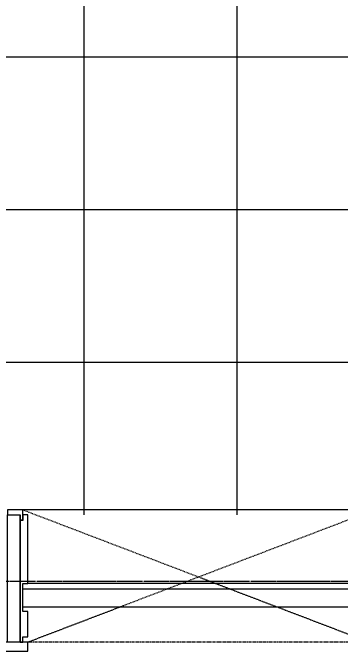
# Model space of a CAD drawing. Header units: millimetres. Extents: x 18456 to 179493, y -203649 to 469211.
# Drawn here: x 125230 to 125874, y 200583 to 201837 of the extents above; entities that cross this region are included whole.
import ezdxf

# ---------------------------------------------------------------- set-up
doc = ezdxf.new("R2010")
doc.units = ezdxf.units.MM
for name, pattern in [('X-평면도(기본형)$0$( Hidden )', [0.375, 0.25, -0.125]), ('X-평면도(기본형)$0$CEN', [52.5, 50, -1, 0.5, -1]), ('X-평면도(기본형)$0$HID', [2.8, 1.8, -1])]:
    doc.linetypes.add(name, pattern=pattern)
for name, color, linetype, true_color in [('X-평면도(기본형)$0$CEN', 1, 'X-평면도(기본형)$0$CEN', 0xff0000), ('X-평면도(기본형)$0$DOOR', 4, 'Continuous', 0x00ffff), ('X-평면도(기본형)$0$TIL', 5, 'Continuous', 0x0000ff)]:
    doc.layers.add(name, color=color, linetype=linetype, true_color=true_color)

# ---------------------------------------------------------------- blocks, each defined once
blk = doc.blocks.new('X-평면도(기본형)$0$pkdr750190')
at = {"layer": 'X-평면도(기본형)$0$DOOR', "linetype": 'X-평면도(기본형)$0$( Hidden )'}
for p, q in [((-50, 750), (-50, 1420)), ((-20, 1420), (-50, 1390)), ((-20, 750), (-20, 1420)), ((-20, 780), (-50, 750))]:
    blk.add_line(p, q, dxfattribs=at)
at = {"layer": 'X-평면도(기본형)$0$DOOR'}
for p, q in [((-10, 750), (-10, 1420)), ((0, 750), (0, 1420))]:
    blk.add_line(p, q, dxfattribs=at)
at = {"layer": 'X-평면도(기본형)$0$DOOR', "color": 5, "true_color": 0x0000ff}
for p, q in [((-260, 720), (-260, 30)), ((-115, 710), (-115, 40))]:
    blk.add_line(p, q, dxfattribs=at)
at = {"layer": 'X-평면도(기본형)$0$DOOR', "color": 8, "linetype": 'X-평면도(기본형)$0$( Hidden )', "true_color": 0x808080}
for points in [[(-111.3, 1420), (-61.3, 1420), (-71.3, 1410), (-101.3, 1410)], [(-104.3, 710), (-104.3, 1410), (-68.3, 1410), (-68.3, 710)]]:
    blk.add_lwpolyline(points, close=True, dxfattribs=at)
at = {"layer": 'X-평면도(기본형)$0$DOOR', "linetype": 'X-평면도(기본형)$0$( Hidden )'}
for points in [[(-20, 1420), (-20, 1390), (-50, 1390), (-50, 1420)], [(-20, 780), (-20, 750), (-50, 750), (-50, 780)]]:
    blk.add_lwpolyline(points, close=True, dxfattribs=at)
at = {"layer": 'X-평면도(기본형)$0$DOOR'}
for points in [[(0, 770), (13, 770), (13, 765), (18, 765), (18, 710), (0, 710)], [(-250, 750), (-250, 725), (-240, 725), (-240, 720), (-260, 720), (-260, 750)], [(-115, 750), (-250, 750), (-250, 726), (-115, 726)], [(0, 750), (-55, 750), (-55, 726), (0, 726)], [(-92.3, 30), (-104.3, 30), (-104.3, 730), (-68.3, 730), (-68.3, 30), (-80.3, 30)], [(-115, 725), (-115, 710), (-250, 710), (-250, 720), (-239, 720), (-239, 725)], [(0, 725), (0, 720), (-10, 720), (-10, 710), (-60, 710), (-60, 725)], [(0, 25), (0, 30), (-10, 30), (-10, 40), (-60, 40), (-60, 30), (-115, 30), (-115, 40), (-250, 40), (-250, 30), (-239, 30), (-239, 25)], [(0, -15), (5, -15), (5, -20), (18, -20), (18, 40), (0, 40)], [(-250, 0), (-250, 25), (-240, 25), (-240, 30), (-260, 30), (-260, 0)], [(0, 0), (-250, 0), (-250, 24), (0, 24)]]:
    blk.add_lwpolyline(points, close=True, dxfattribs=at)
at = {"layer": 'X-평면도(기본형)$0$DOOR', "color": 1, "linetype": 'X-평면도(기본형)$0$HID', "true_color": 0xff0000}
blk.add_lwpolyline([(0, 710), (0, 40), (-260, 720), (-260, 30)], close=True, dxfattribs=at)
at = {"layer": 'X-평면도(기본형)$0$DOOR'}
blk.add_lwpolyline([(0, 720), (-10, 720), (-10, 710)], dxfattribs=at)

msp = doc.modelspace()

# ---------------------------------------------------------------- linework, layer by layer
at = {"layer": 'X-평면도(기본형)$0$CEN'}
msp.add_line((122704.2, 200720.6), (127249.2, 200720.6), dxfattribs=at)
at = {"layer": 'X-평면도(기본형)$0$TIL'}
for p, q in [((125369.2, 202660.6), (125369.2, 200850.6)), ((125669.2, 202660.6), (125669.2, 200850.6)), ((124969.2, 201750.6), (125969.2, 201750.6)), ((124969.2, 201450.6), (126588.2, 201450.6)), ((124969.2, 201150.6), (126588, 201150.6))]:
    msp.add_line(p, q, dxfattribs=at)

# ---------------------------------------------------------------- block references
at = {"rotation": 270}
msp.add_blockref('X-평면도(기본형)$0$pkdr750190', (125219.2, 200600.6), dxfattribs=at)

doc.saveas('drawing.dxf')
